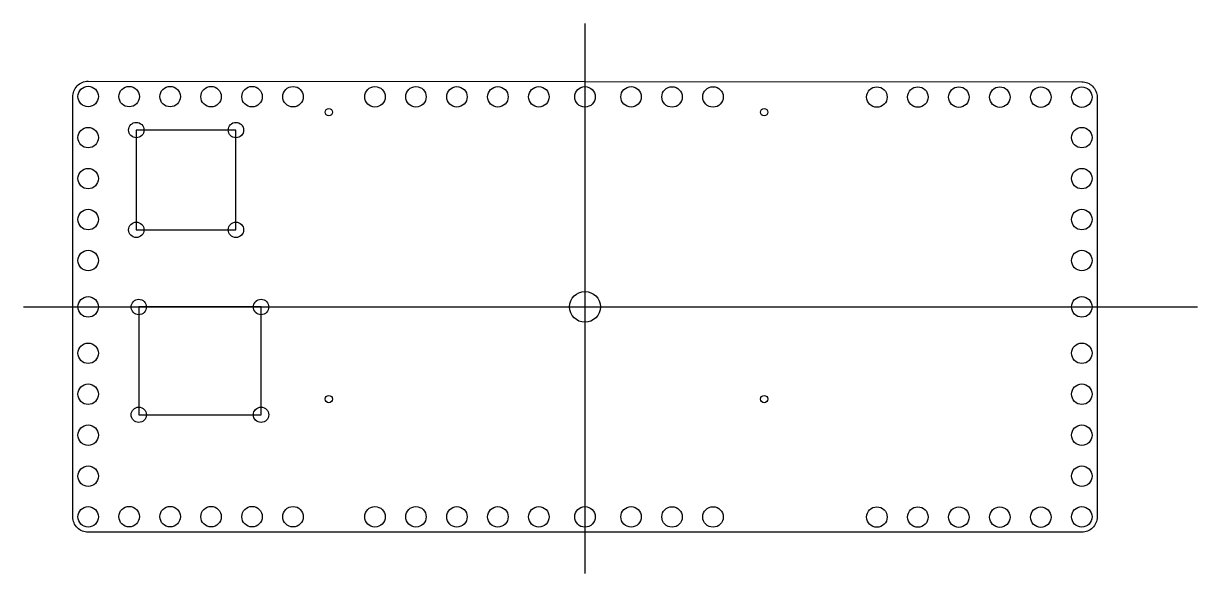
# Model space of a CAD drawing. Header units: inches. Extents: x -189 to 40, y -99 to 8.
import ezdxf

# ---------------------------------------------------------------- set-up
doc = ezdxf.new("R2010")
doc.units = ezdxf.units.IN
doc.header["$MEASUREMENT"] = 0

msp = doc.modelspace()

# ---------------------------------------------------------------- linework, layer by layer
for p, q in [((-79.44, 8.13), (-79.44, -99.25)), ((-189.07, -47.19), (40.16, -47.19))]:
    msp.add_line(p, q)
msp.add_lwpolyline([(-176.44, -3.13), (17.56, -3.25, -0.414214), (20.56, -6.25), (20.56, -88.25, -0.414214), (17.56, -91.19), (-176.44, -91.19, -0.414214), (-179.44, -88.25), (-179.44, -6.25, -0.414214)], format="xyb", close=True)
for points in [[(-167.04, -32.16), (-147.59, -32.16), (-147.59, -12.68), (-167.04, -12.68)], [(-166.56, -68.26), (-142.68, -68.26), (-142.68, -47.22), (-166.56, -47.22)]]:
    msp.add_lwpolyline(points, close=True)
for centre, radius in [((-176.44, -6.13), 2), ((-168.44, -6.15), 2), ((-160.44, -6.15), 2), ((-152.44, -6.16), 2), ((-144.44, -6.16), 2), ((-136.44, -6.17), 2), ((-120.44, -6.18), 2), ((-112.44, -6.18), 2), ((-104.44, -6.19), 2), ((-96.44, -6.19), 2), ((-88.44, -6.19), 2), ((-79.44, -6.2), 2), ((-70.44, -6.19), 2), ((-62.44, -6.21), 2), ((-54.44, -6.21), 2), ((-22.44, -6.23), 2), ((-14.44, -6.23), 2), ((-6.44, -6.24), 2), ((1.56, -6.24), 2), ((9.56, -6.25), 2), ((17.56, -6.25), 2), ((-129.44, -9.19), 0.711), ((-44.44, -9.19), 0.711), ((-167.04, -12.68), 1.5), ((-147.59, -12.68), 1.5), ((-176.44, -14.15), 2), ((17.56, -14.15), 2), ((-176.44, -22.15), 2), ((17.56, -22.15), 2), ((-176.44, -30.15), 2), ((17.56, -30.15), 2), ((-167.04, -32.16), 1.5), ((-147.59, -32.16), 1.5), ((-176.44, -38.15), 2), ((17.56, -38.15), 2), ((-176.44, -47.2), 2), ((-166.56, -47.22), 1.5), ((-142.68, -47.22), 1.5), ((-79.44, -47.19), 3), ((17.56, -47.2), 2), ((-176.44, -56.25), 2), ((17.56, -56.25), 2), ((-176.44, -64.25), 2), ((17.56, -64.25), 2), ((-129.44, -65.19), 0.711), ((-44.44, -65.19), 0.711), ((-166.56, -68.26), 1.5), ((-142.68, -68.26), 1.5), ((-176.44, -72.25), 2), ((17.56, -72.25), 2), ((-176.44, -80.25), 2), ((17.56, -80.25), 2), ((-176.44, -88.19), 2), ((-168.44, -88.15), 2), ((-160.44, -88.15), 2), ((-152.44, -88.16), 2), ((-144.44, -88.16), 2), ((-136.44, -88.17), 2), ((-120.44, -88.18), 2), ((-112.44, -88.18), 2), ((-104.44, -88.19), 2), ((-96.44, -88.19), 2), ((-88.44, -88.19), 2), ((-79.44, -88.2), 2), ((-70.44, -88.19), 2), ((-62.44, -88.21), 2), ((-54.44, -88.21), 2), ((-22.44, -88.23), 2), ((-14.44, -88.23), 2), ((-6.44, -88.24), 2), ((1.56, -88.24), 2), ((9.56, -88.25), 2), ((17.56, -88.19), 2)]:
    msp.add_circle(centre, radius)

doc.saveas('drawing.dxf')
